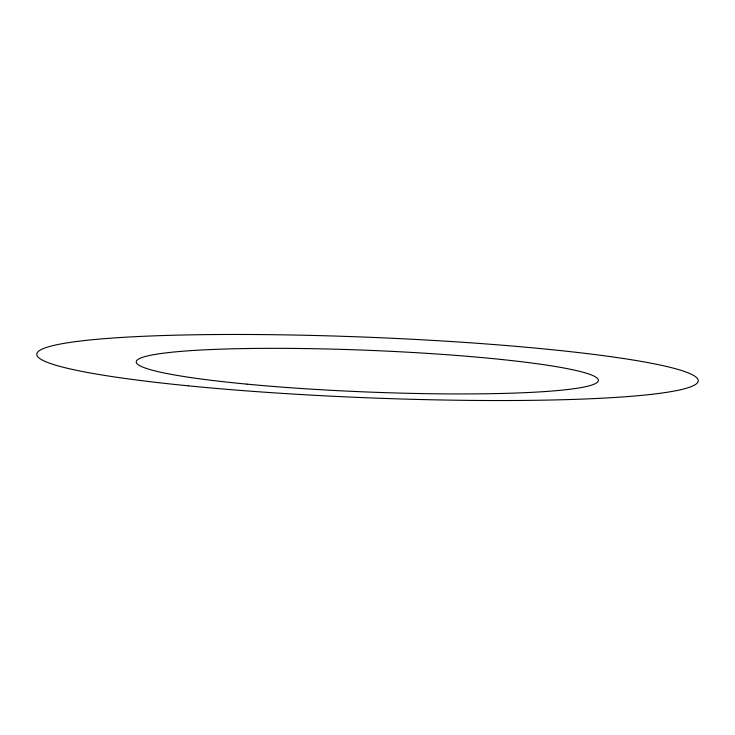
<?xml version="1.0" encoding="UTF-8"?>
<svg xmlns="http://www.w3.org/2000/svg" width="735" height="735" viewBox="0 0 735 735"><rect width="100%" height="100%" fill="white"/><g stroke="black" fill="none" stroke-linecap="round" stroke-linejoin="round"><path stroke-width="1.1" d="M246.749 384.129A231.249 20.846 2.3 0 0 598.336 380.868A231.249 20.846 2.3 0 0 256.965 348.408A231.249 20.846 2.3 0 0 246.749 384.129M188.399 385.838A331.016 30.273 2.3 0 0 697.855 382.127A331.016 30.273 2.3 0 0 216.237 334.535A331.016 30.273 2.3 0 0 188.399 385.838"/></g></svg>
